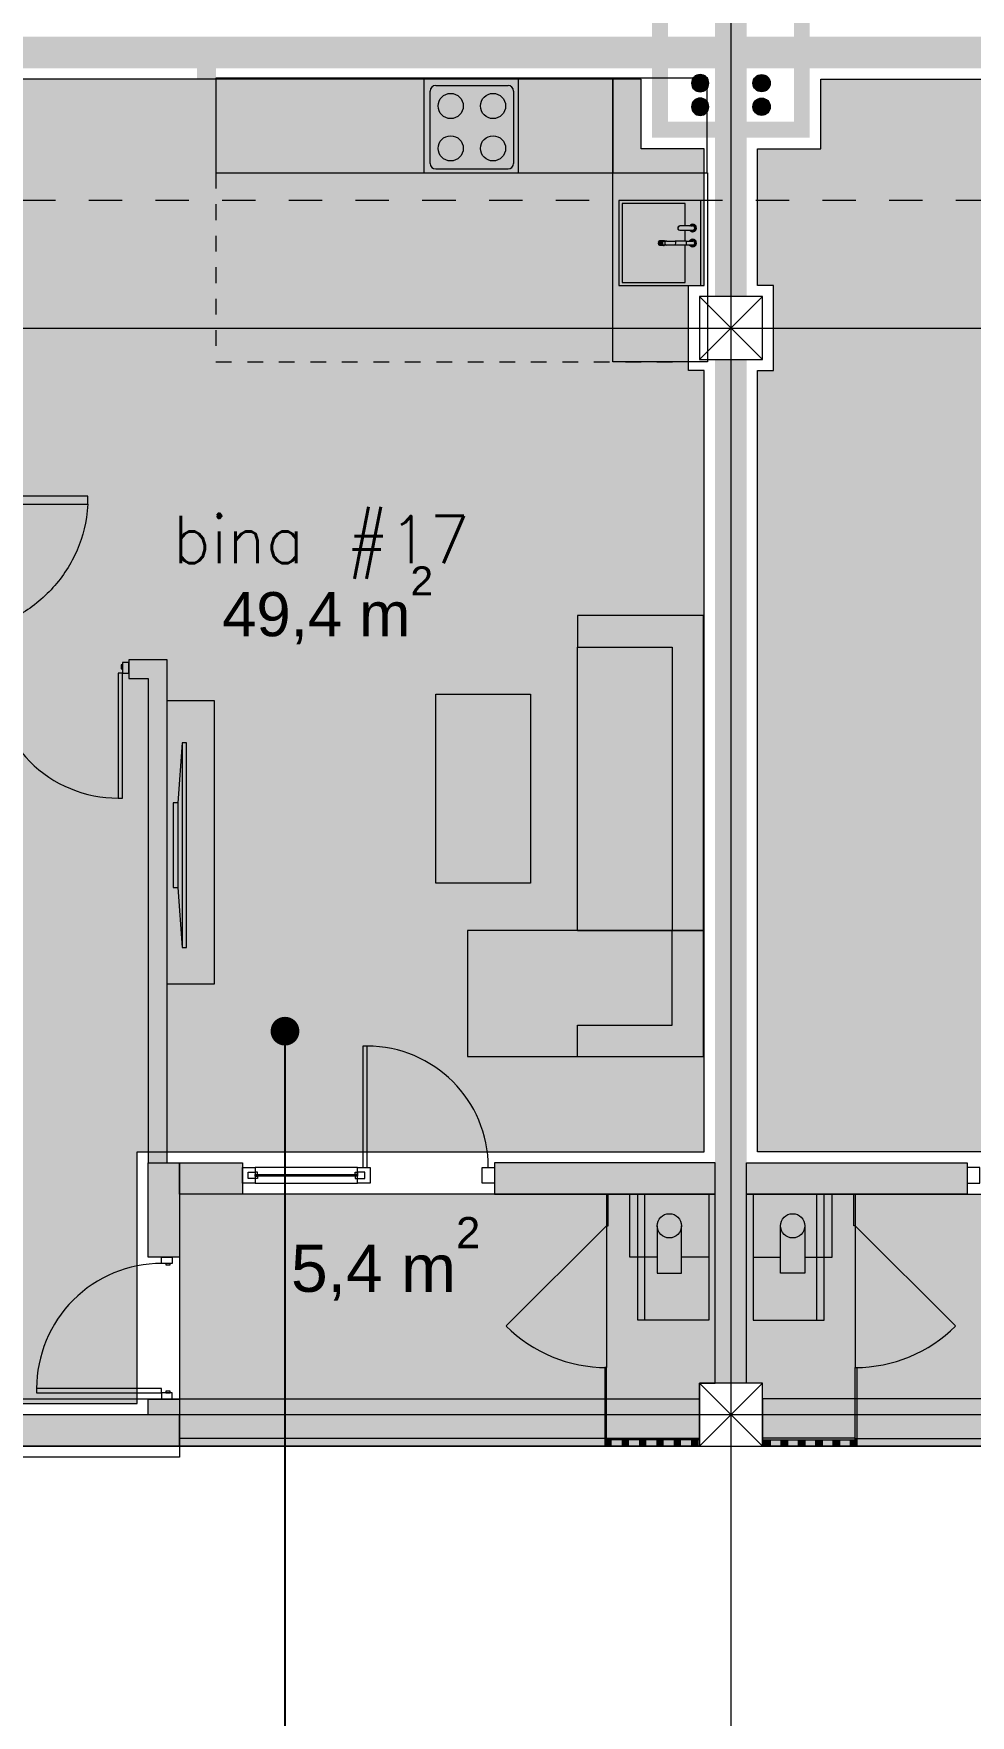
# Model space of a CAD drawing. Header units: metres. Extents: x 476297 to 476657, y 4620828 to 4621206.
# Drawn here: x 476407.14 to 476413.08, y 4620861.65 to 4620872.33 of the extents above; entities that cross this region are included whole.
import ezdxf

# ---------------------------------------------------------------- set-up
doc = ezdxf.new("R2010")
doc.units = ezdxf.units.M
doc.header["$MEASUREMENT"] = 0
for name, pattern in [('ACAD_ISO02W100', [0.0075, 0.006, -0.0015]), ('dash fine 0_25', [0.0005952, 0.0002976, -0.0002976]), ('Dashed', [0.423333, 0.211667, -0.211667])]:
    doc.linetypes.add(name, pattern=pattern)
for name, color, linetype in [('2D Drafting - General_Pen_No__1', 7, 'Continuous'), ('2D Drafting - General_Pen_No__250_Pen_No__7', 7, 'Continuous'), ('2D Drafting - General_Pen_No__7_Pen_No__7', 7, 'Continuous'), ('Annotation - Text_Pen_No__7', 7, 'Continuous'), ('Doors_Pen_No__7_Pen_No__7', 7, 'Continuous'), ('G-Anno-Nplt', 7, 'Continuous'), ('gegmebi_Pen_No__1', 7, 'Continuous'), ('Interior - Furniture', 7, 'Continuous'), ('kar-panjara_Pen_No__7_Pen_No__7', 7, 'Continuous'), ('New--------AVEJI_MODZRAVI', 7, 'Continuous'), ('New--------AVEJI_UDZRAVI', 7, 'Continuous'), ('New--aveji', 7, 'Continuous'), ('New2D Drafting - General_Pen_No__2', 7, 'Continuous'), ('New2D Drafting - General_Pen_No__250_Pen_No__7', 7, 'Continuous'), ('New2D Drafting - General_Pen_No__30_Pen_No__9_Pen_No__9', 7, 'Continuous'), ('Newaveji', 7, 'Continuous'), ('NewCar-Art', 7, 'Continuous'), ('NewDoors_Pen_No__7_Pen_No__7', 7, 'Continuous'), ('NewInterior - Furniture', 7, 'Continuous'), ('Newreg_nak', 7, 'Continuous'), ('Newshenobebi', 7, 'Continuous'), ('NewStructural - Bearing', 7, 'Continuous'), ('shaxtebi da milebi_Pen_No__1_Pen_No__1', 7, 'Continuous'), ('shaxtebi da milebi_Pen_No__5_Pen_No__5', 7, 'Continuous'), ('zoma', 7, 'Continuous'), ('zoma_Pen_No__5', 7, 'Continuous')]:
    doc.layers.add(name, color=color, linetype=linetype)
doc.styles.add('GENERATED_STYLE_1', font='arial.ttf')
doc.styles.add('GENERATED_STYLE_2', font='arial.ttf')
doc.dimstyles.new('GENERATED_STYLE__1', dxfattribs={"dimtxt": 0.2, "dimasz": 0.064421, "dimexe": 0.18, "dimexo": 0.003, "dimgap": 0.09, "dimtad": 1, "dimtih": 1, "dimtoh": 1, "dimzin": 0, "dimdsep": 46, "dimtxsty": 'GENERATED_STYLE_2', "dimblk": 'ARROWHEAD_2', "dimblk1": 'ARROWHEAD_2', "dimblk2": 'ARROWHEAD_2', "dimcen": 0.09, "dimclrd": 142, "dimclre": 142, "dimclrt": 142, "dimadec": 0, "dimazin": 0, "dimtfac": 1, "dimtdec": 4, "dimtmove": 0, "dimatfit": 3, "dimfxl": 1, "dimtolj": 1, "dimtzin": 0, "dimarcsym": 0})
doc.dimstyles.new('GENERATED_STYLE__26', dxfattribs={"dimtxt": 0.18, "dimasz": 0.3648, "dimexe": 0.18, "dimexo": 0.0625, "dimgap": 0.09, "dimtad": 0, "dimtih": 1, "dimtoh": 1, "dimdec": 4, "dimzin": 0, "dimdsep": 46, "dimcen": 0.09, "dimadec": 0, "dimazin": 0, "dimtfac": 1, "dimtdec": 4, "dimtmove": 0, "dimatfit": 3, "dimldrblk": 'ARROWHEAD_11', "dimfxl": 1, "dimtolj": 1, "dimtzin": 0, "dimarcsym": 0})

# ---------------------------------------------------------------- blocks, each defined once
blk = doc.blocks.new('*D636', base_point=(476844.527, 4621385.791))
at = {"layer": 'zoma', "color": 142, "linetype": 'Continuous', "lineweight": 0, "transparency": 16777216}
for p, q in [((476390.687, 4620860.523), (476390.638, 4620860.438)), ((476390.662, 4620860.417), (476390.662, 4620860.544)), ((476432.438, 4620860.438), (476432.487, 4620860.523)), ((476432.462, 4620860.417), (476432.462, 4620860.544)), ((476390.621, 4620860.481), (476390.662, 4620860.481)), ((476390.662, 4620860.481), (476432.462, 4620860.481)), ((476432.462, 4620860.481), (476432.504, 4620860.481))]:
    blk.add_line(p, q, dxfattribs=at)
at = {"layer": 'zoma', "color": 142, "lineweight": 0, "transparency": 16777216, "insert": (476411.22, 4620860.521), "char_height": 0.2, "attachment_point": 7, "style": 'GENERATED_STYLE_2'}
blk.add_mtext('\\A1;{\\pql;\\fArial CYR|b0|i0|c204|p34;41,80}', dxfattribs=at)
blk = doc.blocks.new('ARROWHEAD_2')
at = {"color": 0, "linetype": 'Continuous', "lineweight": 0}
for p, q in [((0, 0), (-1, 0)), ((-0.38, -0.66), (0.38, 0.66))]:
    blk.add_line(p, q, dxfattribs=at)
blk = doc.blocks.new('ARROWHEAD_11')
at = {"color": 0, "linetype": 'Continuous', "lineweight": 0}
blk.add_line((0, 0), (-1, 0), dxfattribs=at)
at = {"color": 0, "linetype": 'Continuous', "lineweight": 0, "const_width": 0.25, "flags": 128}
blk.add_lwpolyline([(-0.125, 0, 1), (0.125, 0, 1)], format="xyb", close=True, dxfattribs=at)

msp = doc.modelspace()

# ---------------------------------------------------------------- hatches: boundary and pattern name
at = {"layer": '2D Drafting - General_Pen_No__250_Pen_No__7', "linetype": 'Continuous', "lineweight": 0}
for points in [[(476411.662, 4620873.759), (476411.662, 4620870.659), (476411.462, 4620870.659), (476411.462, 4620873.759)], [(476411.462, 4620872.649), (476411.462, 4620872.749), (476411.062, 4620872.749), (476411.062, 4620872.309), (476411.162, 4620872.309), (476411.162, 4620872.649)], [(476411.662, 4620872.649), (476411.662, 4620872.749), (476412.062, 4620872.749), (476412.062, 4620872.309), (476411.962, 4620872.309), (476411.962, 4620872.649)], [(476411.462, 4620872.109), (476405.912, 4620872.109), (476405.912, 4620872.309), (476411.462, 4620872.309)], [(476411.662, 4620872.109), (476417.213, 4620872.109), (476417.213, 4620872.309), (476411.662, 4620872.309)], [(476408.292, 4620871.162), (476408.292, 4620872.109), (476408.172, 4620872.109), (476408.172, 4620871.162)], [(476411.462, 4620871.769), (476411.462, 4620871.668), (476411.062, 4620871.668), (476411.062, 4620872.109), (476411.162, 4620872.109), (476411.162, 4620871.769)], [(476411.662, 4620871.769), (476411.662, 4620871.668), (476412.062, 4620871.668), (476412.062, 4620872.109), (476411.962, 4620872.109), (476411.962, 4620871.769)], [(476411.662, 4620870.259), (476411.662, 4620863.759), (476411.462, 4620863.759), (476411.462, 4620870.259)], [(476407.862, 4620865.158), (476407.982, 4620865.158), (476407.982, 4620868.353), (476407.739, 4620868.353), (476407.739, 4620868.233), (476407.862, 4620868.233)], [(476408.062, 4620865.158), (476408.062, 4620864.558), (476407.862, 4620864.558), (476407.862, 4620865.158)], [(476408.462, 4620865.158), (476408.462, 4620864.958), (476408.062, 4620864.958), (476408.062, 4620865.158)], [(476410.062, 4620864.958), (476411.462, 4620864.958), (476411.462, 4620865.158), (476410.062, 4620865.158)], [(476413.062, 4620864.958), (476411.662, 4620864.958), (476411.662, 4620865.158), (476413.062, 4620865.158)], [(476410.772, 4620864.958), (476410.772, 4620864.758), (476410.782, 4620864.758), (476410.782, 4620864.958)], [(476412.352, 4620864.958), (476412.352, 4620864.758), (476412.342, 4620864.758), (476412.342, 4620864.958)], [(476410.762, 4620863.858), (476410.762, 4620863.398), (476410.772, 4620863.398), (476410.772, 4620863.858)], [(476412.362, 4620863.858), (476412.362, 4620863.398), (476412.352, 4620863.398), (476412.352, 4620863.858)], [(476407.862, 4620863.658), (476408.062, 4620863.658), (476408.062, 4620863.558), (476407.862, 4620863.558)], [(476407.062, 4620863.558), (476407.062, 4620863.358), (476408.062, 4620863.358), (476408.062, 4620863.558)], [(476410.772, 4620863.409), (476411.362, 4620863.409), (476411.362, 4620863.399), (476410.772, 4620863.399)], [(476412.352, 4620863.409), (476411.762, 4620863.409), (476411.762, 4620863.399), (476412.352, 4620863.399)]]:
    msp.add_hatch(color=7, dxfattribs=at).paths.add_polyline_path(points)
at = {"layer": 'G-Anno-Nplt', "linetype": 'Continuous', "lineweight": 0}
for points in [[(476404.712, 4620869.718), (476404.712, 4620867.802), (476404.782, 4620867.802), (476404.782, 4620863.829), (476404.932, 4620863.829), (476404.932, 4620863.629), (476407.792, 4620863.629), (476407.792, 4620865.228), (476411.392, 4620865.228), (476411.392, 4620870.189), (476411.292, 4620870.189), (476411.292, 4620870.729), (476411.392, 4620870.729), (476411.392, 4620871.598), (476410.992, 4620871.598), (476410.992, 4620872.039), (476404.782, 4620872.039), (476404.782, 4620870.829), (476404.882, 4620870.829), (476404.882, 4620870.44), (476405.112, 4620870.44), (476405.112, 4620869.718), (476404.782, 4620869.718)], [(476411.732, 4620871.598), (476412.132, 4620871.598), (476412.132, 4620872.039), (476418.343, 4620872.039), (476418.343, 4620870.829), (476418.242, 4620870.829), (476418.242, 4620870.44), (476418.012, 4620870.44), (476418.012, 4620869.718), (476418.413, 4620869.718), (476418.413, 4620867.802), (476418.343, 4620867.802), (476418.343, 4620863.829), (476418.192, 4620863.829), (476418.192, 4620863.629), (476415.332, 4620863.629), (476415.332, 4620865.228), (476411.732, 4620865.228), (476411.732, 4620870.189), (476411.832, 4620870.189), (476411.832, 4620870.729), (476411.732, 4620870.729)]]:
    msp.add_hatch(color=167, dxfattribs=at).paths.add_polyline_path(points)
at = {"layer": 'New2D Drafting - General_Pen_No__250_Pen_No__7', "linetype": 'Continuous', "lineweight": 0}
for points in [[(476411.421, 4620864.958), (476410.921, 4620864.958), (476410.921, 4620864.558), (476411.094, 4620864.558), (476411.094, 4620864.458), (476411.248, 4620864.458), (476411.248, 4620864.558), (476411.421, 4620864.558)], [(476411.421, 4620864.958), (476410.971, 4620864.958), (476410.971, 4620864.158), (476411.421, 4620864.158)], [(476411.704, 4620864.958), (476412.154, 4620864.958), (476412.154, 4620864.158), (476411.704, 4620864.158)], [(476411.704, 4620864.958), (476412.204, 4620864.958), (476412.204, 4620864.558), (476412.031, 4620864.558), (476412.031, 4620864.458), (476411.877, 4620864.458), (476411.877, 4620864.558), (476411.704, 4620864.558)]]:
    msp.add_hatch(color=255, dxfattribs=at).paths.add_polyline_path(points)
at = {"layer": 'New2D Drafting - General_Pen_No__30_Pen_No__9_Pen_No__9', "linetype": 'Continuous', "lineweight": 0}
for points in [[(476410.802, 4620863.359), (476410.802, 4620863.399), (476410.762, 4620863.399), (476410.762, 4620863.359)], [(476410.912, 4620863.359), (476410.912, 4620863.399), (476410.872, 4620863.399), (476410.872, 4620863.359)], [(476411.022, 4620863.359), (476411.022, 4620863.399), (476410.982, 4620863.399), (476410.982, 4620863.359)], [(476411.132, 4620863.359), (476411.132, 4620863.399), (476411.092, 4620863.399), (476411.092, 4620863.359)], [(476411.242, 4620863.359), (476411.242, 4620863.399), (476411.202, 4620863.399), (476411.202, 4620863.359)], [(476411.352, 4620863.359), (476411.352, 4620863.399), (476411.312, 4620863.399), (476411.312, 4620863.359)], [(476411.772, 4620863.359), (476411.772, 4620863.399), (476411.812, 4620863.399), (476411.812, 4620863.359)], [(476411.882, 4620863.359), (476411.882, 4620863.399), (476411.922, 4620863.399), (476411.922, 4620863.359)], [(476411.992, 4620863.359), (476411.992, 4620863.399), (476412.032, 4620863.399), (476412.032, 4620863.359)], [(476412.102, 4620863.359), (476412.102, 4620863.399), (476412.142, 4620863.399), (476412.142, 4620863.359)], [(476412.212, 4620863.359), (476412.212, 4620863.399), (476412.252, 4620863.399), (476412.252, 4620863.359)], [(476412.322, 4620863.359), (476412.322, 4620863.399), (476412.362, 4620863.399), (476412.362, 4620863.359)]]:
    msp.add_hatch(color=255, dxfattribs=at).paths.add_polyline_path(points)
at = {"layer": 'NewInterior - Furniture', "linetype": 'Continuous', "lineweight": 0}
for points in [[(476408.062, 4620864.958), (476408.062, 4620863.359), (476411.362, 4620863.359), (476411.362, 4620863.758), (476411.462, 4620863.758), (476411.462, 4620864.958)], [(476415.062, 4620864.958), (476415.062, 4620863.359), (476411.762, 4620863.359), (476411.762, 4620863.758), (476411.662, 4620863.758), (476411.662, 4620864.958)]]:
    msp.add_hatch(color=46, dxfattribs=at).paths.add_polyline_path(points)
at = {"layer": 'shaxtebi da milebi_Pen_No__1_Pen_No__1', "linetype": 'Continuous', "lineweight": 0}
for points in [[(476411.367, 4620871.959, -1), (476411.367, 4620872.069, -1)], [(476411.757, 4620871.959, 1), (476411.757, 4620872.069, 1)]]:
    msp.add_hatch(color=1, dxfattribs=at).paths.add_polyline_path(points)
at = {"layer": 'shaxtebi da milebi_Pen_No__5_Pen_No__5', "linetype": 'Continuous', "lineweight": 0}
for points in [[(476411.367, 4620871.809, 1), (476411.367, 4620871.919, 1)], [(476411.757, 4620871.809, -1), (476411.757, 4620871.919, -1)]]:
    msp.add_hatch(color=251, dxfattribs=at).paths.add_polyline_path(points)

# ---------------------------------------------------------------- linework, layer by layer
at = {"layer": '2D Drafting - General_Pen_No__1', "color": 7, "linetype": 'Continuous', "lineweight": 0}
for p, q in [((476411.762, 4620870.259), (476411.362, 4620870.659)), ((476411.362, 4620870.259), (476411.762, 4620870.659)), ((476411.762, 4620863.359), (476411.362, 4620863.759)), ((476411.362, 4620863.359), (476411.762, 4620863.759))]:
    msp.add_line(p, q, dxfattribs=at)
at = {"layer": '2D Drafting - General_Pen_No__1', "color": 7, "linetype": 'Continuous', "lineweight": 0, "flags": 128}
for points in [[(476411.362, 4620870.259), (476411.762, 4620870.259), (476411.762, 4620870.659), (476411.362, 4620870.659)], [(476411.362, 4620863.359), (476411.762, 4620863.359), (476411.762, 4620863.759), (476411.362, 4620863.759)], [(476411.362, 4620863.359), (476404.862, 4620863.359), (476404.862, 4620863.659), (476411.362, 4620863.659)], [(476411.762, 4620863.359), (476418.262, 4620863.359), (476418.262, 4620863.659), (476411.762, 4620863.659)]]:
    msp.add_lwpolyline(points, close=True, dxfattribs=at)
at = {"layer": '2D Drafting - General_Pen_No__250_Pen_No__7', "color": 7, "linetype": 'Continuous', "lineweight": 0, "flags": 128}
for points in [[(476407.862, 4620865.158), (476407.982, 4620865.158), (476407.982, 4620868.353), (476407.739, 4620868.353), (476407.739, 4620868.233), (476407.862, 4620868.233)], [(476408.062, 4620865.158), (476408.062, 4620864.558), (476407.862, 4620864.558), (476407.862, 4620865.158)], [(476408.462, 4620865.158), (476408.462, 4620864.958), (476408.062, 4620864.958), (476408.062, 4620865.158)], [(476410.062, 4620864.958), (476411.462, 4620864.958), (476411.462, 4620865.158), (476410.062, 4620865.158)], [(476413.062, 4620864.958), (476411.662, 4620864.958), (476411.662, 4620865.158), (476413.062, 4620865.158)], [(476410.772, 4620864.958), (476410.772, 4620864.758), (476410.782, 4620864.758), (476410.782, 4620864.958)], [(476412.352, 4620864.958), (476412.352, 4620864.758), (476412.342, 4620864.758), (476412.342, 4620864.958)], [(476410.762, 4620863.858), (476410.762, 4620863.398), (476410.772, 4620863.398), (476410.772, 4620863.858)], [(476412.362, 4620863.858), (476412.362, 4620863.398), (476412.352, 4620863.398), (476412.352, 4620863.858)], [(476407.862, 4620863.658), (476408.062, 4620863.658), (476408.062, 4620863.558), (476407.862, 4620863.558)], [(476407.062, 4620863.558), (476407.062, 4620863.358), (476408.062, 4620863.358), (476408.062, 4620863.558)], [(476410.772, 4620863.409), (476411.362, 4620863.409), (476411.362, 4620863.399), (476410.772, 4620863.399)], [(476412.352, 4620863.409), (476411.762, 4620863.409), (476411.762, 4620863.399), (476412.352, 4620863.399)]]:
    msp.add_lwpolyline(points, close=True, dxfattribs=at)
at = {"layer": '2D Drafting - General_Pen_No__7_Pen_No__7', "color": 7, "linetype": 'Continuous', "lineweight": 0, "flags": 128}
msp.add_lwpolyline([(476408.542, 4620865.029), (476409.192, 4620865.029), (476409.192, 4620865.129), (476408.542, 4620865.129)], close=True, dxfattribs=at)
at = {"layer": '2D Drafting - General_Pen_No__7_Pen_No__7', "color": 7, "linetype": 'Continuous', "lineweight": 0}
for centre, radius, start, end in [((476407.672, 4620868.268), 0.794, 179.9998, 270.0015), ((476409.252, 4620865.129), 0.77, 0.0057, 90.0025), ((476407.948, 4620863.725), 0.794, 89.9998, 180.0015)]:
    msp.add_arc(centre, radius, start, end, dxfattribs=at)
at = {"layer": 'Doors_Pen_No__7_Pen_No__7', "color": 7, "linetype": 'Continuous', "lineweight": 0, "flags": 128}
for points in [[(476407.699, 4620868.321), (476407.69, 4620868.321), (476407.69, 4620868.295), (476407.699, 4620868.295)], [(476407.739, 4620868.336), (476407.699, 4620868.336), (476407.699, 4620868.268), (476407.739, 4620868.268)], [(476407.699, 4620868.268), (476407.672, 4620868.268), (476407.672, 4620867.474), (476407.699, 4620867.474)], [(476409.225, 4620865.129), (476409.252, 4620865.129), (476409.252, 4620865.899), (476409.225, 4620865.899)], [(476408.015, 4620864.558), (476408.015, 4620864.519), (476407.948, 4620864.519), (476407.948, 4620864.558)], [(476408.001, 4620864.51), (476408.001, 4620864.519), (476407.974, 4620864.519), (476407.974, 4620864.51)], [(476407.948, 4620863.698), (476407.948, 4620863.725), (476407.153, 4620863.725), (476407.153, 4620863.698)], [(476408.015, 4620863.658), (476408.015, 4620863.698), (476407.948, 4620863.698), (476407.948, 4620863.658)], [(476408.001, 4620863.698), (476408.001, 4620863.707), (476407.974, 4620863.707), (476407.974, 4620863.698)]]:
    msp.add_lwpolyline(points, close=True, dxfattribs=at)
at = {"layer": 'G-Anno-Nplt', "color": 7, "linetype": 'Continuous', "lineweight": 0, "flags": 128}
for points in [[(476404.712, 4620869.718), (476404.712, 4620867.802), (476404.782, 4620867.802), (476404.782, 4620863.829), (476404.932, 4620863.829), (476404.932, 4620863.629), (476407.792, 4620863.629), (476407.792, 4620865.228), (476411.392, 4620865.228), (476411.392, 4620870.189), (476411.292, 4620870.189), (476411.292, 4620870.729), (476411.392, 4620870.729), (476411.392, 4620871.598), (476410.992, 4620871.598), (476410.992, 4620872.039), (476404.782, 4620872.039), (476404.782, 4620870.829), (476404.882, 4620870.829), (476404.882, 4620870.44), (476405.112, 4620870.44), (476405.112, 4620869.718), (476404.782, 4620869.718)], [(476411.732, 4620871.598), (476412.132, 4620871.598), (476412.132, 4620872.039), (476418.343, 4620872.039), (476418.343, 4620870.829), (476418.242, 4620870.829), (476418.242, 4620870.44), (476418.012, 4620870.44), (476418.012, 4620869.718), (476418.413, 4620869.718), (476418.413, 4620867.802), (476418.343, 4620867.802), (476418.343, 4620863.829), (476418.192, 4620863.829), (476418.192, 4620863.629), (476415.332, 4620863.629), (476415.332, 4620865.228), (476411.732, 4620865.228), (476411.732, 4620870.189), (476411.832, 4620870.189), (476411.832, 4620870.729), (476411.732, 4620870.729)]]:
    msp.add_lwpolyline(points, close=True, dxfattribs=at)
at = {"layer": 'gegmebi_Pen_No__1', "color": 7, "linetype": 'Continuous', "lineweight": 0, "flags": 128}
for points in [[(476411.094, 4620864.558), (476410.921, 4620864.558), (476410.921, 4620864.958), (476411.421, 4620864.958), (476411.421, 4620864.558), (476411.248, 4620864.558)], [(476412.031, 4620864.558), (476412.204, 4620864.558), (476412.204, 4620864.958), (476411.704, 4620864.958), (476411.704, 4620864.558), (476411.877, 4620864.558)], [(476411.094, 4620864.758), (476411.094, 4620864.458), (476411.248, 4620864.458), (476411.248, 4620864.758)], [(476412.031, 4620864.758), (476412.031, 4620864.458), (476411.877, 4620864.458), (476411.877, 4620864.758)]]:
    msp.add_lwpolyline(points, dxfattribs=at)
at = {"layer": 'kar-panjara_Pen_No__7_Pen_No__7', "color": 7, "linetype": 'Continuous', "lineweight": 0, "flags": 128}
for points in [[(476408.542, 4620865.029), (476408.462, 4620865.029), (476408.462, 4620865.129), (476408.542, 4620865.129)], [(476409.272, 4620865.029), (476409.192, 4620865.029), (476409.192, 4620865.129), (476409.272, 4620865.129)], [(476410.062, 4620865.029), (476409.982, 4620865.029), (476409.982, 4620865.129), (476410.062, 4620865.129)], [(476413.062, 4620865.029), (476413.142, 4620865.029), (476413.142, 4620865.129), (476413.062, 4620865.129)], [(476408.497, 4620865.099), (476408.542, 4620865.099), (476408.542, 4620865.084), (476408.542, 4620865.074), (476408.557, 4620865.074), (476408.557, 4620865.059), (476408.497, 4620865.059)], [(476408.557, 4620865.099), (476408.542, 4620865.099), (476408.542, 4620865.084), (476408.557, 4620865.084)], [(476408.542, 4620865.084), (476409.192, 4620865.084), (476409.192, 4620865.074), (476408.542, 4620865.074)], [(476409.237, 4620865.099), (476409.192, 4620865.099), (476409.192, 4620865.084), (476409.192, 4620865.074), (476409.177, 4620865.074), (476409.177, 4620865.059), (476409.237, 4620865.059)], [(476409.177, 4620865.099), (476409.192, 4620865.099), (476409.192, 4620865.084), (476409.177, 4620865.084)]]:
    msp.add_lwpolyline(points, close=True, dxfattribs=at)
at = {"layer": 'New--------AVEJI_MODZRAVI', "color": 7, "linetype": 'dash fine 0_25', "lineweight": 0}
msp.add_lwpolyline([(476408.292, 4620871.445), (476408.292, 4620870.245), (476411.263, 4620870.245)], dxfattribs=at)
at = {"layer": 'New--------AVEJI_UDZRAVI', "color": 7, "linetype": 'Continuous', "lineweight": 0}
for p, q in [((476409.653, 4620871.504), (476409.653, 4620871.964)), ((476409.688, 4620871.999), (476410.147, 4620871.999)), ((476410.182, 4620871.964), (476410.182, 4620871.504)), ((476409.688, 4620871.469), (476410.147, 4620871.469)), ((476410.813, 4620871.445), (476411.413, 4620871.445))]:
    msp.add_line(p, q, dxfattribs=at)
for points in [[(476410.813, 4620871.445), (476410.813, 4620872.045), (476408.292, 4620872.045), (476408.292, 4620871.445)], [(476409.613, 4620872.045), (476409.613, 4620871.445), (476410.213, 4620871.445), (476410.213, 4620872.045)], [(476410.813, 4620871.445), (476411.412, 4620871.445), (476411.412, 4620872.045), (476410.813, 4620872.045)]]:
    msp.add_lwpolyline(points, close=True, dxfattribs=at)
msp.add_lwpolyline([(476411.413, 4620871.445), (476411.413, 4620870.245), (476410.813, 4620870.245), (476410.813, 4620871.445)], dxfattribs=at)
for centre in [(476409.783, 4620871.869), (476410.052, 4620871.869), (476409.783, 4620871.6), (476410.052, 4620871.6)]:
    msp.add_circle(centre, 0.08, dxfattribs=at)
for points in [[(476409.688, 4620871.999), (476409.668, 4620871.999), (476409.653, 4620871.983), (476409.653, 4620871.964)], [(476410.182, 4620871.964), (476410.182, 4620871.983), (476410.167, 4620871.999), (476410.147, 4620871.999)], [(476409.653, 4620871.504), (476409.653, 4620871.485), (476409.668, 4620871.469), (476409.688, 4620871.469)], [(476410.147, 4620871.469), (476410.167, 4620871.469), (476410.182, 4620871.485), (476410.182, 4620871.504)]]:
    msp.add_open_spline(points, degree=3, dxfattribs=at)
at = {"layer": 'New--aveji', "color": 251, "linetype": 'Continuous', "lineweight": 0}
for p, q in [((476411.237, 4620871.107), (476411.238, 4620871.107)), ((476411.238, 4620871.081), (476411.237, 4620871.081)), ((476411.32, 4620871.107), (476411.238, 4620871.107)), ((476411.238, 4620871.081), (476411.32, 4620871.081)), ((476411.271, 4620871.011), (476411.271, 4620871.081)), ((476411.1, 4620871.002), (476411.124, 4620871.002)), ((476411.124, 4620871.001), (476411.1, 4620871.001)), ((476411.1, 4620870.996), (476411.124, 4620870.996)), ((476411.124, 4620870.995), (476411.1, 4620870.995)), ((476411.101, 4620870.999), (476411.126, 4620870.999)), ((476411.102, 4620871.007), (476411.126, 4620871.007)), ((476411.126, 4620871.006), (476411.102, 4620871.006)), ((476411.101, 4620871.003), (476411.127, 4620871.003)), ((476411.101, 4620870.994), (476411.127, 4620870.994)), ((476411.102, 4620870.991), (476411.126, 4620870.991)), ((476411.102, 4620870.991), (476411.126, 4620870.991)), ((476411.126, 4620870.99), (476411.102, 4620870.99)), ((476411.104, 4620871.008), (476411.13, 4620871.008)), ((476411.104, 4620870.99), (476411.13, 4620870.99)), ((476411.129, 4620871.01), (476411.105, 4620871.01)), ((476411.105, 4620870.987), (476411.129, 4620870.987)), ((476411.105, 4620870.987), (476411.129, 4620870.987)), ((476411.106, 4620871.011), (476411.13, 4620871.011)), ((476411.13, 4620870.986), (476411.106, 4620870.986)), ((476411.134, 4620871.013), (476411.11, 4620871.013)), ((476411.11, 4620870.985), (476411.134, 4620870.985)), ((476411.11, 4620870.985), (476411.134, 4620870.985)), ((476411.111, 4620871.013), (476411.135, 4620871.013)), ((476411.135, 4620870.984), (476411.111, 4620870.984)), ((476411.139, 4620871.013), (476411.115, 4620871.013)), ((476411.135, 4620870.984), (476411.139, 4620870.984)), ((476411.135, 4620870.984), (476411.139, 4620870.984)), ((476411.154, 4620871.011), (476411.139, 4620871.011)), ((476411.154, 4620870.986), (476411.139, 4620870.986)), ((476411.154, 4620871.011), (476411.209, 4620871.011)), ((476411.209, 4620870.986), (476411.154, 4620870.986)), ((476411.277, 4620871.011), (476411.209, 4620871.011)), ((476411.277, 4620870.986), (476411.209, 4620870.986)), ((476411.277, 4620871.011), (476411.32, 4620871.011)), ((476411.32, 4620870.986), (476411.277, 4620870.986))]:
    msp.add_line(p, q, dxfattribs=at)
at = {"layer": 'New--aveji', "color": 251, "linetype": 'ACAD_ISO02W100', "lineweight": 0}
for points in [[(476410.213, 4620871.445), (476410.213, 4620872.045)], [(476410.813, 4620871.445), (476410.813, 4620872.045)]]:
    msp.add_lwpolyline(points, dxfattribs=at)
at = {"layer": 'New--aveji', "color": 251, "linetype": 'Continuous', "lineweight": 0}
for points in [[(476411.371, 4620871.269), (476410.851, 4620871.269), (476410.851, 4620870.729), (476411.371, 4620870.729)], [(476408.282, 4620868.093), (476408.282, 4620866.293), (476407.982, 4620866.293), (476407.982, 4620868.093)], [(476408.051, 4620866.906), (476408.079, 4620866.525), (476408.105, 4620866.525), (476408.105, 4620867.825), (476408.079, 4620867.825), (476408.051, 4620867.444)]]:
    msp.add_lwpolyline(points, close=True, dxfattribs=at)
for points in [[(476411.271, 4620871.107), (476411.271, 4620871.249), (476410.871, 4620871.249), (476410.871, 4620870.749), (476411.271, 4620870.749), (476411.271, 4620870.986)], [(476408.079, 4620867.825), (476408.079, 4620866.525)], [(476408.051, 4620867.444), (476408.021, 4620867.444), (476408.021, 4620866.906), (476408.051, 4620866.906)]]:
    msp.add_lwpolyline(points, dxfattribs=at)
for centre, radius, start, end in [((476411.32, 4620871.094), 0.0238, 360, 147.2581), ((476411.32, 4620871.094), 0.0238, 360, 147.2449), ((476411.32, 4620871.094), 0.0238, 360, 147.2032), ((476411.32, 4620871.094), 0.0237, 360, 147.1196), ((476411.32, 4620871.094), 0.0236, 360, 146.9799), ((476411.32, 4620871.094), 0.0231, 360, 146.1888), ((476411.32, 4620871.094), 0.0238, 212.7418, 360), ((476411.32, 4620871.094), 0.0238, 212.7551, 360), ((476411.32, 4620871.094), 0.0238, 212.7967, 360), ((476411.32, 4620871.094), 0.0237, 212.8803, 360), ((476411.32, 4620871.094), 0.0236, 213.0201, 360), ((476411.32, 4620871.094), 0.0231, 213.8112, 360), ((476411.32, 4620871.094), 0.0173, 360, 131.9831), ((476411.32, 4620871.094), 0.0173, 228.0169, 360), ((476411.32, 4620871.094), 0.0168, 360, 129.7889), ((476411.32, 4620871.094), 0.0166, 360, 128.9028), ((476411.32, 4620871.094), 0.0168, 230.2111, 360), ((476411.32, 4620871.094), 0.0166, 231.0972, 360), ((476411.32, 4620871.094), 0.0163, 360, 127.9264), ((476411.32, 4620871.094), 0.0163, 232.0736, 360), ((476411.32, 4620871.094), 0.0155, 360, 123.7122), ((476411.32, 4620871.094), 0.0155, 236.2877, 360), ((476411.32, 4620871.094), 0.0134, 360, 106.0509), ((476411.32, 4620871.094), 0.0134, 253.9491, 360), ((476411.32, 4620871.094), 0.0129, 270, 90), ((476411.32, 4620870.999), 0.0238, 360, 147.2581), ((476411.32, 4620870.999), 0.0238, 360, 147.2449), ((476411.32, 4620870.999), 0.0238, 360, 147.2032), ((476411.32, 4620870.999), 0.0237, 360, 147.1196), ((476411.32, 4620870.999), 0.0236, 360, 146.9799), ((476411.32, 4620870.999), 0.0231, 360, 146.1888), ((476411.32, 4620870.999), 0.0238, 212.7418, 360), ((476411.32, 4620870.999), 0.0238, 212.7551, 360), ((476411.32, 4620870.999), 0.0238, 212.7967, 360), ((476411.32, 4620870.999), 0.0237, 212.8803, 360), ((476411.32, 4620870.999), 0.0236, 213.0201, 360), ((476411.32, 4620870.999), 0.0231, 213.8112, 360), ((476411.32, 4620870.999), 0.0173, 360, 131.9831), ((476411.32, 4620870.999), 0.0173, 228.0169, 360), ((476411.32, 4620870.999), 0.0168, 360, 129.7889), ((476411.32, 4620870.999), 0.0166, 360, 128.9028), ((476411.32, 4620870.999), 0.0168, 230.2111, 360), ((476411.32, 4620870.999), 0.0166, 231.0971, 360), ((476411.32, 4620870.999), 0.0163, 360, 127.9264), ((476411.32, 4620870.999), 0.0163, 232.0736, 360), ((476411.32, 4620870.999), 0.0155, 360, 123.7122), ((476411.32, 4620870.999), 0.0155, 236.2877, 360), ((476411.32, 4620870.999), 0.0134, 360, 106.0509), ((476411.32, 4620870.999), 0.0134, 253.9491, 360), ((476411.32, 4620870.999), 0.0129, 360, 90), ((476411.32, 4620870.999), 0.0129, 270, 360)]:
    msp.add_arc(centre, radius, start, end, dxfattribs=at)
for centre, major_axis, ratio, start_param, end_param in [((476411.237, 4620871.094), (0, 0.0129), 0.984805, 0, 3.141593), ((476411.238, 4620871.094), (0, 0.0129), 0.984808, 0, 3.141593), ((476411.11, 4620870.999), (0, 0.0117), 0.889888, 0.965163, 2.176772), ((476411.113, 4620870.999), (0, 0.0144), 0.889888, 1.328469, 1.420674), ((476411.113, 4620870.999), (0, 0.0144), 0.889888, 1.721168, 1.813373), ((476411.113, 4620870.999), (0, 0.0144), 0.889888, 0.935769, 1.027975), ((476411.113, 4620870.999), (0, 0.0144), 0.889888, 2.113867, 2.206072), ((476411.11, 4620870.999), (0, 0.0117), 0.889888, 0.618993, 0.708509), ((476411.11, 4620870.999), (0, 0.0116), 0.889888, 2.433378, 2.52272), ((476411.113, 4620870.999), (0, 0.0144), 0.889888, 0.54307, 0.635276), ((476411.113, 4620870.999), (0, 0.0144), 0.889888, 2.506566, 2.598771), ((476411.113, 4620870.999), (0, 0.0144), 0.889888, 0.150371, 0.242577), ((476411.113, 4620870.999), (0, 0.0144), 0.889888, 2.899265, 2.99147), ((476411.137, 4620870.999), (0, 0.0144), 0.889888, 1.328469, 1.420674), ((476411.137, 4620870.999), (0, 0.0144), 0.889888, 1.721168, 1.813373), ((476411.137, 4620870.999), (0, 0.0135), 0.889888, 1.259114, 1.490105), ((476411.137, 4620870.999), (0, 0.0135), 0.889888, 1.651813, 1.882804), ((476411.137, 4620870.999), (0, 0.0144), 0.889888, 0.935769, 1.027975), ((476411.138, 4620870.999), (0, 0.0128), 0.889888, 1.189683, 1.559261), ((476411.138, 4620870.999), (0, 0.0128), 0.889888, 1.582382, 1.95196), ((476411.137, 4620870.999), (0, 0.0144), 0.889888, 2.113867, 2.206072), ((476411.138, 4620870.999), (0, 0.0128), 0.889888, 0.796984, 1.166562), ((476411.137, 4620870.999), (0, 0.0135), 0.889888, 0.866415, 1.097406), ((476411.138, 4620870.999), (0, 0.0128), 0.889888, 1.975082, 2.344659), ((476411.137, 4620870.999), (0, 0.0135), 0.889888, 2.044512, 2.275503), ((476411.139, 4620870.999), (0, 0.0129), 0.889888, 0, 1.570796), ((476411.139, 4620870.999), (0, 0.0129), 0.889888, 1.570796, 3.141593), ((476411.137, 4620870.999), (0, 0.0144), 0.889888, 0.54307, 0.635276), ((476411.137, 4620870.999), (0, 0.0144), 0.889888, 2.506566, 2.598771), ((476411.137, 4620870.999), (0, 0.0135), 0.889888, 0.473716, 0.704707), ((476411.138, 4620870.999), (0, 0.0128), 0.889888, 0.404285, 0.773863), ((476411.138, 4620870.999), (0, 0.0128), 0.889888, 2.367781, 2.737359), ((476411.137, 4620870.999), (0, 0.0135), 0.889888, 2.437212, 2.668202), ((476411.138, 4620870.999), (0, 0.0128), 0.889888, 0.011586, 0.381164), ((476411.138, 4620870.999), (0, 0.0128), 0.889888, 2.76048, 3.130058), ((476411.137, 4620870.999), (0, 0.0144), 0.889888, 0.150371, 0.242577), ((476411.137, 4620870.999), (0, 0.0135), 0.889888, 0.081017, 0.312008), ((476411.137, 4620870.999), (0, 0.0135), 0.889888, 2.829911, 3.060901), ((476411.137, 4620870.999), (0, 0.0144), 0.889888, 2.899265, 2.99147), ((476411.137, 4620870.999), (0, 0.0135), 0.889888, 5.975246, 6.202494), ((476411.138, 4620870.999), (0, 0.0128), 0.889888, 6.232277, 6.27165), ((476411.138, 4620870.999), (0, 0.0128), 0.889888, 3.153179, 3.192501), ((476411.137, 4620870.999), (0, 0.0135), 0.889888, 3.22261, 3.449532), ((476411.137, 4620870.999), (0, 0.0144), 0.889888, 6.040857, 6.133063), ((476411.137, 4620870.999), (0, 0.0144), 0.889888, 3.291964, 3.384169), ((476411.154, 4620870.999), (0, 0.0129), 0.889888, 0, 1.570796), ((476411.154, 4620870.999), (0, 0.0129), 0.889888, 1.570796, 3.141593), ((476411.209, 4620870.999), (0, 0.0129), 0.239056, 4.712389, 6.283186), ((476411.209, 4620870.999), (0, 0.0129), 0.239056, 3.141593, 4.712389), ((476411.277, 4620870.999), (0, 0.0129), 0.239056, 4.712389, 6.283185), ((476411.277, 4620870.999), (0, 0.0129), 0.239056, 3.141593, 4.712389)]:
    msp.add_ellipse(centre, major_axis=major_axis, ratio=ratio, start_param=start_param, end_param=end_param, dxfattribs=at)
for points in [[(476411.101, 4620871.003), (476411.101, 4620871.002), (476411.1, 4620871.002), (476411.1, 4620871.002)], [(476411.1, 4620871.001), (476411.1, 4620871), (476411.1, 4620871), (476411.1, 4620871)], [(476411.1, 4620871), (476411.1, 4620870.999), (476411.1, 4620870.999), (476411.101, 4620870.999)], [(476411.101, 4620870.998), (476411.1, 4620870.998), (476411.1, 4620870.998), (476411.1, 4620870.997)], [(476411.1, 4620870.997), (476411.1, 4620870.997), (476411.1, 4620870.997), (476411.1, 4620870.996)], [(476411.1, 4620870.995), (476411.1, 4620870.995), (476411.101, 4620870.995), (476411.101, 4620870.994)], [(476411.101, 4620871.005), (476411.101, 4620871.004), (476411.101, 4620871.004), (476411.101, 4620871.004)], [(476411.101, 4620871.003), (476411.101, 4620871.003), (476411.101, 4620871.003), (476411.101, 4620871.003)], [(476411.101, 4620871.003), (476411.101, 4620871.003), (476411.101, 4620871.003), (476411.101, 4620871.003)], [(476411.101, 4620870.999), (476411.101, 4620870.999), (476411.101, 4620870.999), (476411.101, 4620870.999)], [(476411.101, 4620870.999), (476411.101, 4620870.999), (476411.101, 4620870.998), (476411.101, 4620870.998)], [(476411.101, 4620870.994), (476411.101, 4620870.994), (476411.101, 4620870.994), (476411.101, 4620870.994)], [(476411.101, 4620870.994), (476411.101, 4620870.994), (476411.101, 4620870.994), (476411.101, 4620870.994)], [(476411.101, 4620870.994), (476411.101, 4620870.993), (476411.101, 4620870.993), (476411.101, 4620870.992)], [(476411.103, 4620871.007), (476411.103, 4620871.007), (476411.103, 4620871.007), (476411.102, 4620871.007)], [(476411.102, 4620871.006), (476411.102, 4620871.006), (476411.102, 4620871.005), (476411.101, 4620871.005)], [(476411.101, 4620871.004), (476411.101, 4620871.004), (476411.101, 4620871.003), (476411.101, 4620871.003)], [(476411.101, 4620870.994), (476411.101, 4620870.994), (476411.101, 4620870.994), (476411.101, 4620870.994)], [(476411.101, 4620870.992), (476411.102, 4620870.992), (476411.102, 4620870.992), (476411.102, 4620870.991)], [(476411.102, 4620870.99), (476411.103, 4620870.99), (476411.103, 4620870.99), (476411.103, 4620870.99)], [(476411.104, 4620871.008), (476411.104, 4620871.007), (476411.103, 4620871.007), (476411.103, 4620871.007)], [(476411.103, 4620870.99), (476411.103, 4620870.99), (476411.104, 4620870.99), (476411.104, 4620870.99)], [(476411.105, 4620871.01), (476411.105, 4620871.01), (476411.105, 4620871.009), (476411.104, 4620871.009)], [(476411.104, 4620871.009), (476411.104, 4620871.008), (476411.104, 4620871.008), (476411.104, 4620871.008)], [(476411.104, 4620871.008), (476411.104, 4620871.008), (476411.104, 4620871.008), (476411.104, 4620871.008)], [(476411.104, 4620871.008), (476411.104, 4620871.008), (476411.104, 4620871.008), (476411.104, 4620871.008)], [(476411.104, 4620870.99), (476411.104, 4620870.99), (476411.104, 4620870.99), (476411.104, 4620870.99)], [(476411.104, 4620870.99), (476411.104, 4620870.99), (476411.104, 4620870.989), (476411.104, 4620870.989)], [(476411.104, 4620870.989), (476411.104, 4620870.989), (476411.104, 4620870.989), (476411.104, 4620870.988)], [(476411.104, 4620870.988), (476411.105, 4620870.988), (476411.105, 4620870.987), (476411.105, 4620870.987)], [(476411.109, 4620871.011), (476411.108, 4620871.011), (476411.108, 4620871.011), (476411.108, 4620871.011)], [(476411.108, 4620870.986), (476411.108, 4620870.986), (476411.108, 4620870.986), (476411.109, 4620870.986)], [(476411.11, 4620871.013), (476411.109, 4620871.012), (476411.109, 4620871.012), (476411.109, 4620871.011)], [(476411.109, 4620870.986), (476411.109, 4620870.985), (476411.109, 4620870.985), (476411.11, 4620870.985)], [(476411.124, 4620871.002), (476411.125, 4620871.002), (476411.125, 4620871.002), (476411.126, 4620871.003)], [(476411.125, 4620871), (476411.125, 4620871), (476411.125, 4620871), (476411.124, 4620871.001)], [(476411.124, 4620870.996), (476411.125, 4620870.997), (476411.125, 4620870.997), (476411.125, 4620870.997)], [(476411.126, 4620870.994), (476411.125, 4620870.995), (476411.125, 4620870.995), (476411.124, 4620870.995)], [(476411.126, 4620870.999), (476411.126, 4620870.999), (476411.126, 4620870.999), (476411.125, 4620871)], [(476411.125, 4620870.997), (476411.126, 4620870.998), (476411.126, 4620870.998), (476411.126, 4620870.998)], [(476411.126, 4620871.007), (476411.127, 4620871.007), (476411.128, 4620871.007), (476411.128, 4620871.007)], [(476411.127, 4620871.005), (476411.126, 4620871.005), (476411.126, 4620871.006), (476411.126, 4620871.006)], [(476411.126, 4620871.003), (476411.126, 4620871.003), (476411.127, 4620871.003), (476411.127, 4620871.003)], [(476411.126, 4620870.999), (476411.126, 4620870.999), (476411.126, 4620870.999), (476411.126, 4620870.999)], [(476411.126, 4620870.998), (476411.126, 4620870.998), (476411.126, 4620870.999), (476411.126, 4620870.999)], [(476411.127, 4620870.994), (476411.127, 4620870.994), (476411.126, 4620870.994), (476411.126, 4620870.994)], [(476411.126, 4620870.991), (476411.126, 4620870.992), (476411.126, 4620870.992), (476411.127, 4620870.992)], [(476411.128, 4620870.99), (476411.128, 4620870.99), (476411.127, 4620870.99), (476411.126, 4620870.99)], [(476411.127, 4620871.003), (476411.127, 4620871.003), (476411.127, 4620871.004), (476411.127, 4620871.004)], [(476411.127, 4620871.004), (476411.127, 4620871.004), (476411.127, 4620871.004), (476411.127, 4620871.005)], [(476411.127, 4620871.003), (476411.127, 4620871.003), (476411.127, 4620871.003), (476411.127, 4620871.003)], [(476411.127, 4620870.994), (476411.127, 4620870.994), (476411.127, 4620870.994), (476411.127, 4620870.994)], [(476411.127, 4620870.994), (476411.127, 4620870.994), (476411.127, 4620870.994), (476411.127, 4620870.994)], [(476411.127, 4620870.992), (476411.127, 4620870.993), (476411.127, 4620870.993), (476411.127, 4620870.994)], [(476411.128, 4620871.007), (476411.129, 4620871.007), (476411.129, 4620871.007), (476411.129, 4620871.008)], [(476411.129, 4620870.99), (476411.129, 4620870.99), (476411.129, 4620870.99), (476411.128, 4620870.99)], [(476411.13, 4620871.009), (476411.129, 4620871.009), (476411.129, 4620871.01), (476411.129, 4620871.01)], [(476411.129, 4620871.008), (476411.129, 4620871.008), (476411.13, 4620871.008), (476411.13, 4620871.008)], [(476411.13, 4620870.99), (476411.13, 4620870.99), (476411.129, 4620870.99), (476411.129, 4620870.99)], [(476411.129, 4620870.987), (476411.129, 4620870.987), (476411.129, 4620870.988), (476411.13, 4620870.988)], [(476411.13, 4620871.011), (476411.131, 4620871.011), (476411.131, 4620871.011), (476411.132, 4620871.011)], [(476411.13, 4620871.008), (476411.13, 4620871.008), (476411.13, 4620871.008), (476411.13, 4620871.008)], [(476411.13, 4620871.008), (476411.13, 4620871.008), (476411.13, 4620871.008), (476411.13, 4620871.009)], [(476411.13, 4620870.989), (476411.13, 4620870.989), (476411.13, 4620870.99), (476411.13, 4620870.99)], [(476411.13, 4620870.988), (476411.13, 4620870.989), (476411.13, 4620870.989), (476411.13, 4620870.989)], [(476411.132, 4620870.987), (476411.131, 4620870.986), (476411.131, 4620870.986), (476411.13, 4620870.986)], [(476411.132, 4620871.011), (476411.132, 4620871.011), (476411.133, 4620871.01), (476411.133, 4620871.01)], [(476411.133, 4620870.987), (476411.133, 4620870.987), (476411.132, 4620870.987), (476411.132, 4620870.987)], [(476411.133, 4620871.01), (476411.133, 4620871.011), (476411.134, 4620871.011), (476411.134, 4620871.011)], [(476411.133, 4620871.01), (476411.133, 4620871.01), (476411.133, 4620871.01), (476411.133, 4620871.01)], [(476411.133, 4620871.01), (476411.133, 4620871.01), (476411.133, 4620871.01), (476411.133, 4620871.01)], [(476411.133, 4620870.987), (476411.133, 4620870.987), (476411.133, 4620870.987), (476411.133, 4620870.987)], [(476411.133, 4620870.987), (476411.133, 4620870.987), (476411.133, 4620870.987), (476411.133, 4620870.987)], [(476411.134, 4620870.986), (476411.134, 4620870.986), (476411.133, 4620870.986), (476411.133, 4620870.987)], [(476411.134, 4620871.011), (476411.134, 4620871.012), (476411.134, 4620871.012), (476411.134, 4620871.013)], [(476411.134, 4620870.985), (476411.134, 4620870.985), (476411.134, 4620870.985), (476411.134, 4620870.986)], [(476411.135, 4620871.013), (476411.135, 4620871.013), (476411.136, 4620871.012), (476411.136, 4620871.012)], [(476411.136, 4620870.985), (476411.136, 4620870.985), (476411.135, 4620870.985), (476411.135, 4620870.984)], [(476411.136, 4620871.012), (476411.137, 4620871.012), (476411.137, 4620871.012), (476411.137, 4620871.011)], [(476411.137, 4620870.986), (476411.137, 4620870.986), (476411.137, 4620870.985), (476411.136, 4620870.985)], [(476411.137, 4620871.011), (476411.137, 4620871.011), (476411.138, 4620871.011), (476411.138, 4620871.011)], [(476411.138, 4620870.986), (476411.138, 4620870.986), (476411.137, 4620870.986), (476411.137, 4620870.986)], [(476411.138, 4620871.012), (476411.138, 4620871.012), (476411.139, 4620871.013), (476411.139, 4620871.013)], [(476411.138, 4620871.011), (476411.138, 4620871.012), (476411.138, 4620871.012), (476411.138, 4620871.012)], [(476411.138, 4620871.011), (476411.138, 4620871.011), (476411.138, 4620871.011), (476411.138, 4620871.011)], [(476411.138, 4620870.986), (476411.138, 4620870.986), (476411.138, 4620870.986), (476411.138, 4620870.986)], [(476411.138, 4620870.985), (476411.138, 4620870.985), (476411.138, 4620870.986), (476411.138, 4620870.986)], [(476411.139, 4620870.984), (476411.139, 4620870.985), (476411.138, 4620870.985), (476411.138, 4620870.985)], [(476411.14, 4620871.013), (476411.14, 4620871.012), (476411.141, 4620871.012), (476411.141, 4620871.011)], [(476411.141, 4620870.986), (476411.141, 4620870.985), (476411.14, 4620870.985), (476411.14, 4620870.985)]]:
    msp.add_open_spline(points, degree=3, dxfattribs=at)
at = {"layer": 'New2D Drafting - General_Pen_No__30_Pen_No__9_Pen_No__9', "color": 7, "linetype": 'Continuous', "lineweight": 0, "flags": 128}
for points in [[(476410.802, 4620863.359), (476410.802, 4620863.399), (476410.762, 4620863.399), (476410.762, 4620863.359)], [(476410.912, 4620863.359), (476410.912, 4620863.399), (476410.872, 4620863.399), (476410.872, 4620863.359)], [(476411.022, 4620863.359), (476411.022, 4620863.399), (476410.982, 4620863.399), (476410.982, 4620863.359)], [(476411.132, 4620863.359), (476411.132, 4620863.399), (476411.092, 4620863.399), (476411.092, 4620863.359)], [(476411.242, 4620863.359), (476411.242, 4620863.399), (476411.202, 4620863.399), (476411.202, 4620863.359)], [(476411.352, 4620863.359), (476411.352, 4620863.399), (476411.312, 4620863.399), (476411.312, 4620863.359)], [(476411.772, 4620863.359), (476411.772, 4620863.399), (476411.812, 4620863.399), (476411.812, 4620863.359)], [(476411.882, 4620863.359), (476411.882, 4620863.399), (476411.922, 4620863.399), (476411.922, 4620863.359)], [(476411.992, 4620863.359), (476411.992, 4620863.399), (476412.032, 4620863.399), (476412.032, 4620863.359)], [(476412.102, 4620863.359), (476412.102, 4620863.399), (476412.142, 4620863.399), (476412.142, 4620863.359)], [(476412.212, 4620863.359), (476412.212, 4620863.399), (476412.252, 4620863.399), (476412.252, 4620863.359)], [(476412.322, 4620863.359), (476412.322, 4620863.399), (476412.362, 4620863.399), (476412.362, 4620863.359)]]:
    msp.add_lwpolyline(points, close=True, dxfattribs=at)
at = {"layer": 'Newaveji', "color": 7, "linetype": 'Continuous', "lineweight": 0}
for points in [[(476410.589, 4620866.633), (476411.389, 4620866.633), (476411.389, 4620868.633), (476410.589, 4620868.633), (476410.589, 4620868.433), (476411.189, 4620868.433), (476411.189, 4620866.633), (476410.589, 4620866.633), (476410.589, 4620868.433)], [(476410.589, 4620865.833), (476410.589, 4620866.033), (476411.189, 4620866.033), (476411.189, 4620866.633), (476409.889, 4620866.633), (476409.889, 4620865.833), (476411.389, 4620865.833), (476411.389, 4620866.633), (476411.189, 4620866.633)]]:
    msp.add_lwpolyline(points, dxfattribs=at)
msp.add_lwpolyline([(476410.289, 4620866.933), (476409.689, 4620866.933), (476409.689, 4620868.133), (476410.289, 4620868.133)], close=True, dxfattribs=at)
at = {"layer": 'NewCar-Art', "color": 7, "linetype": 'Continuous', "lineweight": 0}
msp.add_lwpolyline([(476407.48, 4620869.341), (476407.48, 4620869.392), (476406.631, 4620869.392), (476406.631, 4620869.341)], close=True, dxfattribs=at)
msp.add_lwpolyline([(476407.48, 4620869.341), (476407.47, 4620869.255, -0.086402), (476407.38, 4620868.984, -0.08089), (476407.208, 4620868.76, -0.080705), (476406.975, 4620868.601, -0.085957), (476406.699, 4620868.526), (476406.61, 4620868.522)], format="xyb", dxfattribs=at)
at = {"layer": 'NewDoors_Pen_No__7_Pen_No__7', "color": 7, "linetype": 'Continuous', "lineweight": 0, "flags": 128}
for points in [[(476410.772, 4620863.408), (476408.062, 4620863.408)], [(476412.353, 4620863.408), (476415.062, 4620863.408)]]:
    msp.add_lwpolyline(points, dxfattribs=at)
at = {"layer": 'NewInterior - Furniture', "color": 7, "linetype": 'Continuous', "lineweight": 0, "flags": 128}
for points in [[(476408.062, 4620864.958), (476408.062, 4620863.359), (476411.362, 4620863.359), (476411.362, 4620863.758), (476411.462, 4620863.758), (476411.462, 4620864.958)], [(476415.062, 4620864.958), (476415.062, 4620863.359), (476411.762, 4620863.359), (476411.762, 4620863.758), (476411.662, 4620863.758), (476411.662, 4620864.958)]]:
    msp.add_lwpolyline(points, close=True, dxfattribs=at)
at = {"layer": 'Newreg_nak', "color": 7, "linetype": 'Continuous', "lineweight": 0}
for p, q in [((476411.016, 4620864.158), (476411.016, 4620864.958)), ((476412.108, 4620864.158), (476412.108, 4620864.958)), ((476410.772, 4620864.758), (476410.772, 4620863.858)), ((476412.352, 4620864.758), (476412.352, 4620863.858))]:
    msp.add_line(p, q, dxfattribs=at)
at = {"layer": 'Newreg_nak', "color": 7, "linetype": 'Continuous', "lineweight": 0, "flags": 128}
for points in [[(476411.421, 4620864.958), (476411.421, 4620864.158), (476410.971, 4620864.158), (476410.971, 4620864.958)], [(476411.704, 4620864.958), (476411.704, 4620864.158), (476412.154, 4620864.158), (476412.154, 4620864.958)]]:
    msp.add_lwpolyline(points, close=True, dxfattribs=at)
msp.add_lwpolyline([(476408.062, 4620863.358), (476408.062, 4620863.289), (476404.462, 4620863.289)], dxfattribs=at)
msp.add_lwpolyline([(476408.062, 4620863.358), (476408.062, 4620863.289), (476404.462, 4620863.289)], dxfattribs=at)
at = {"layer": 'Newreg_nak', "color": 7, "linetype": 'Continuous', "lineweight": 0}
for centre in [(476411.171, 4620864.758), (476411.954, 4620864.758)]:
    msp.add_circle(centre, 0.077, dxfattribs=at)
at = {"layer": 'Newshenobebi', "color": 1, "linetype": 'Dashed', "lineweight": 0}
msp.add_lwpolyline([(476436.908, 4620871.269), (476385.835, 4620871.269)], dxfattribs=at)
at = {"layer": 'NewStructural - Bearing', "color": 7, "linetype": 'Continuous', "lineweight": 0}
for p, q in [((476410.772, 4620864.758), (476410.136, 4620864.122)), ((476412.352, 4620864.758), (476412.989, 4620864.122))]:
    msp.add_line(p, q, dxfattribs=at)
for centre, start, end in [((476410.772, 4620864.758), 225, 270), ((476412.352, 4620864.758), 270, 315)]:
    msp.add_arc(centre, 0.9, start, end, dxfattribs=at)
at = {"layer": 'shaxtebi da milebi_Pen_No__1_Pen_No__1', "color": 1, "linetype": 'Continuous', "lineweight": 0, "flags": 128}
for points in [[(476411.367, 4620871.959, 1), (476411.367, 4620872.069, 1)], [(476411.757, 4620871.959, -1), (476411.757, 4620872.069, -1)]]:
    msp.add_lwpolyline(points, format="xyb", close=True, dxfattribs=at)
at = {"layer": 'shaxtebi da milebi_Pen_No__5_Pen_No__5', "color": 251, "linetype": 'Continuous', "lineweight": 0, "flags": 128}
for points in [[(476411.367, 4620871.809, 1), (476411.367, 4620871.919, 1)], [(476411.757, 4620871.809, -1), (476411.757, 4620871.919, -1)]]:
    msp.add_lwpolyline(points, format="xyb", close=True, dxfattribs=at)
at = {"layer": 'zoma_Pen_No__5', "color": 5, "linetype": 'Continuous', "lineweight": 0}
for p, q in [((476411.562, 4620884.568), (476411.562, 4620859.857)), ((476386.782, 4620870.459), (476436.668, 4620870.459)), ((476386.782, 4620870.459), (476436.668, 4620870.459)), ((476386.782, 4620863.559), (476436.668, 4620863.559)), ((476386.782, 4620863.559), (476436.668, 4620863.559))]:
    msp.add_line(p, q, dxfattribs=at)

# ---------------------------------------------------------------- texts
at = {"layer": 'Annotation - Text_Pen_No__7', "color": 142, "linetype": 'Continuous', "lineweight": 0, "insert": (476408.961, 4620869.266), "char_height": 0.3, "attachment_point": 2}
msp.add_mtext('\\A1;{\\pqc;\\Ftxt.shx;bina #\\Ftxt.shx;17}', dxfattribs=at)
at = {"layer": 'G-Anno-Nplt', "color": 142, "lineweight": 0, "insert": (476408.332, 4620868.45), "char_height": 0.28, "attachment_point": 7, "style": 'GENERATED_STYLE_1'}
msp.add_mtext('{\\fArial|b0|i0|c0|p34;49,4 m{\\H0.66x;\\S2^  ;}}', dxfattribs=at)
at = {"layer": 'Interior - Furniture', "color": 7, "lineweight": 0, "insert": (476408.769, 4620864.283), "char_height": 0.3, "attachment_point": 7, "rotation": 0, "style": 'GENERATED_STYLE_2'}
msp.add_mtext('{\\fArial CYR|b0|i0|c204|p34;5,4 m{\\H0.66x;\\S2^  ;}}', dxfattribs=at)

# ---------------------------------------------------------------- dimensions: what is measured, and where the dimension line sits
at = {"layer": 'zoma', "color": 142, "linetype": 'Continuous', "lineweight": 0}
dim = msp.add_linear_dim(base=(476432.462, 4620860.481), p1=(476390.662, 4620862.274), p2=(476432.462, 4620862.274), dimstyle='GENERATED_STYLE__1', dxfattribs=at)
dim.commit()
dim.dimension.update_dxf_attribs({"geometry": '*D636', "text_midpoint": (476411.556, 4620860.621), "dimtype": 160})

# ---------------------------------------------------------------- leaders
at = {"layer": 'New2D Drafting - General_Pen_No__2', "color": 7, "linetype": 'Continuous', "lineweight": 0, "annotation_type": 0, "has_hookline": 1, "hookline_direction": 0, "text_width": 1.933}
msp.add_leader([(476408.731, 4620865.994), (476408.731, 4620858.536), (476409.741, 4620858.536)], dimstyle='GENERATED_STYLE__26', dxfattribs=at)

doc.saveas('drawing.dxf')
